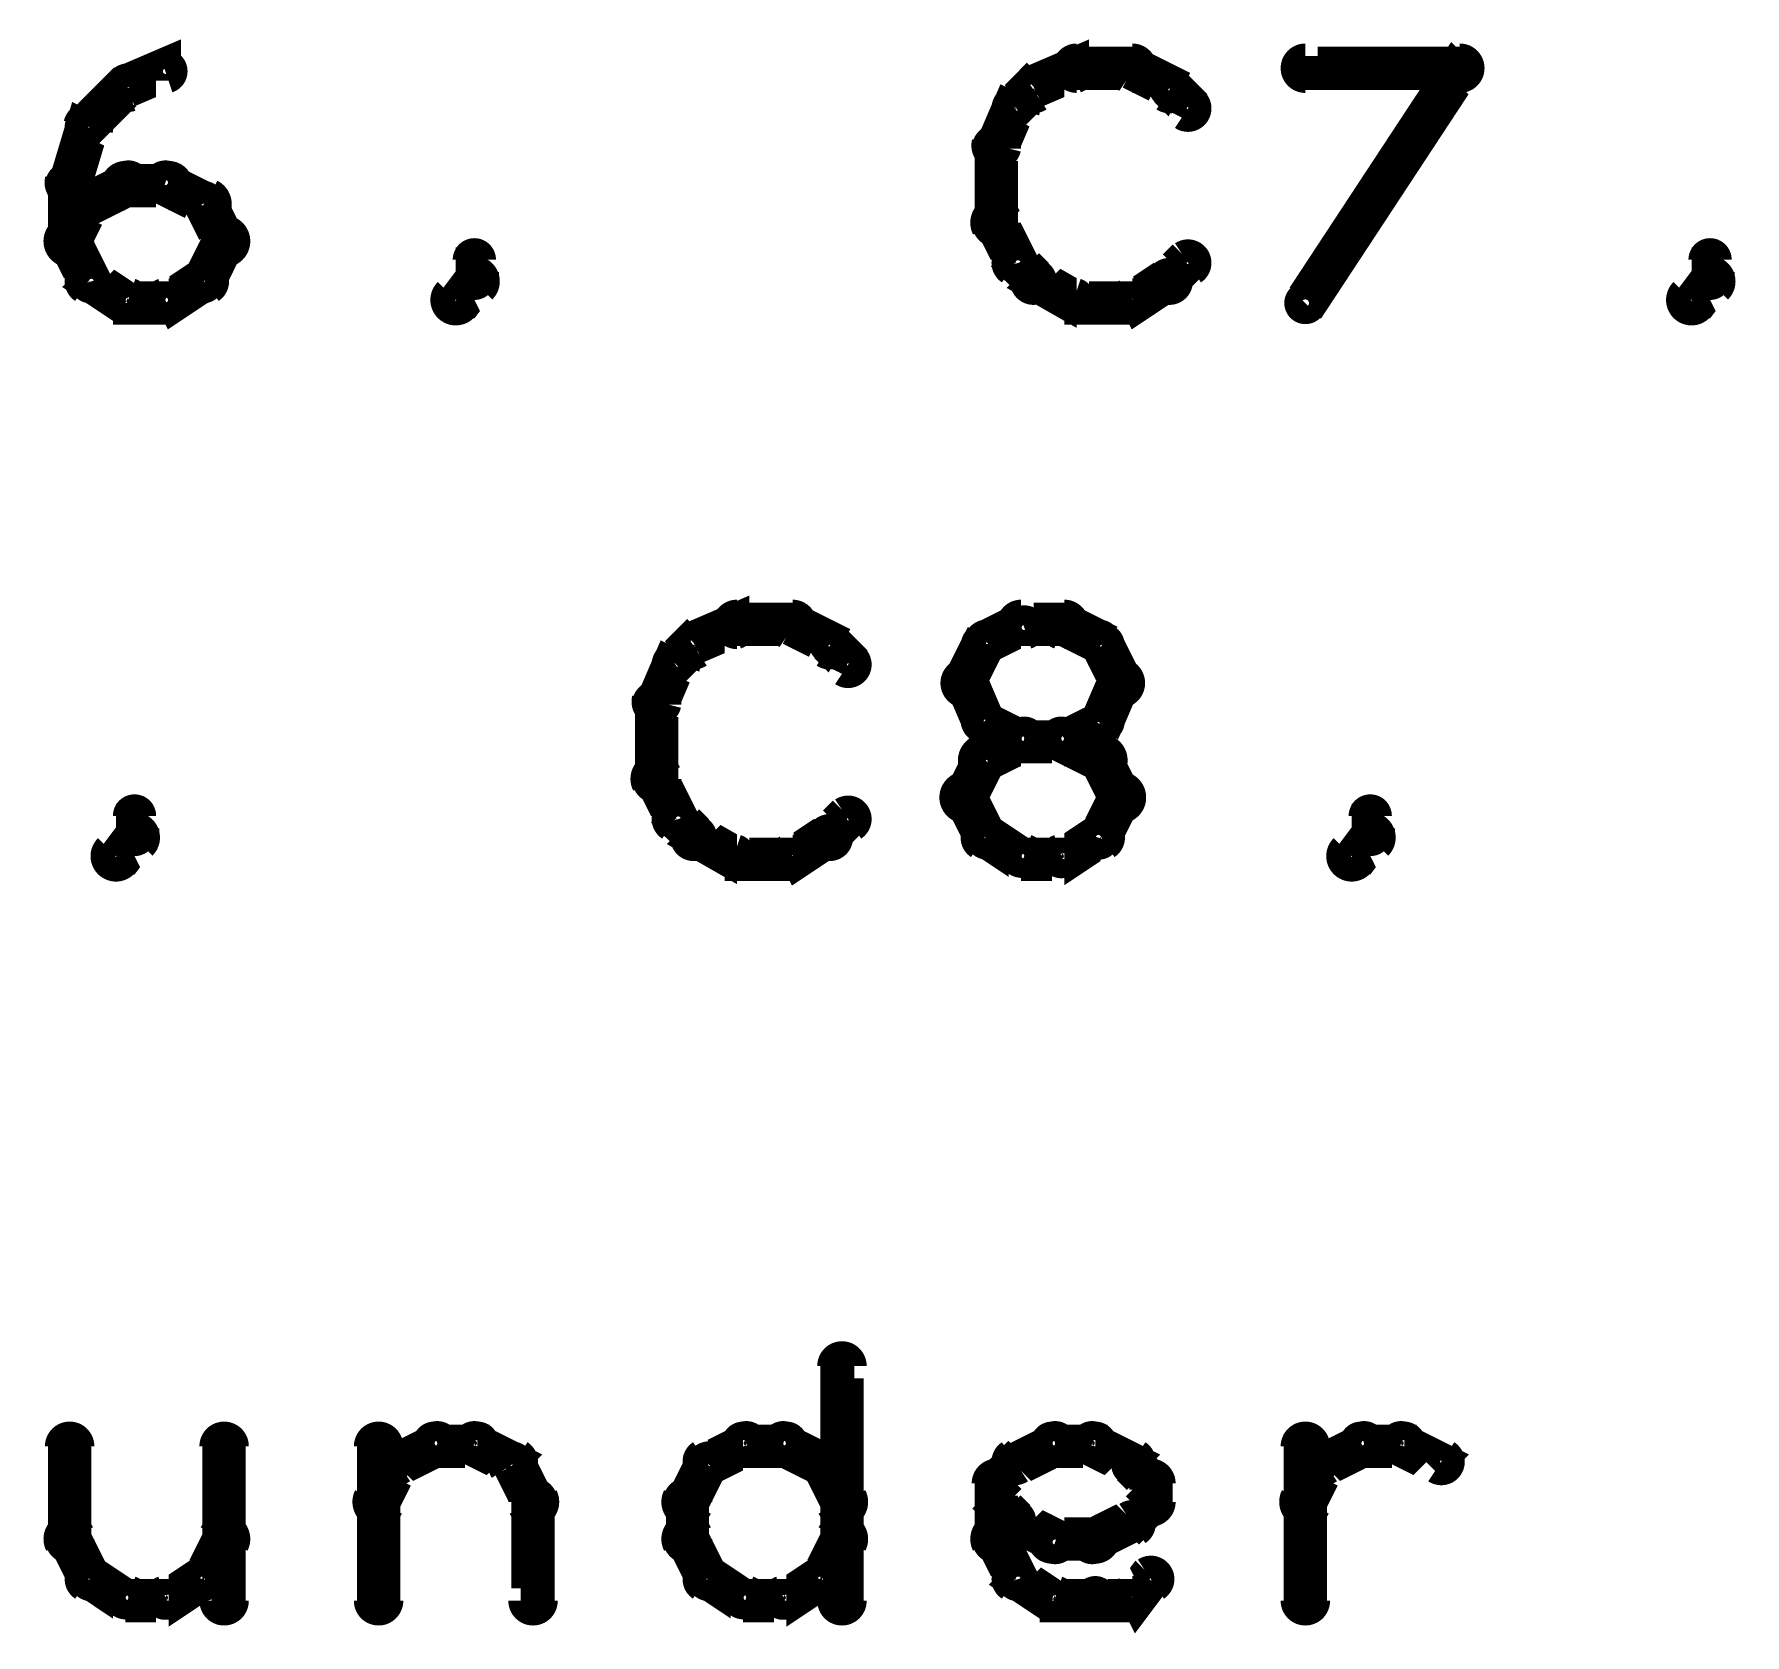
# Model space of a CAD drawing. Extents: x 7835 to 14160, y 8914 to 11568.
# Drawn here: x 12324.3 to 12601.1, y 8923.5 to 9182.5 of the extents above; entities that cross this region are included whole.
import ezdxf

# ---------------------------------------------------------------- set-up
doc = ezdxf.new("R2010")
doc.units = 0
doc.layers.add('DOCUMENTATION1', color=3, linetype='CONTINUOUS')

msp = doc.modelspace()

# ---------------------------------------------------------------- linework, layer by layer
at = {"layer": 'DOCUMENTATION1', "color": 94}
for points in [[(12339, 9175, 4, 4, 1), (12340, 9172, 0, 0, 0), (12339, 9174, 0, 0, 0), (12339, 9174, 7, 7, 0), (12346, 9177, 7, 7, 0), (12346, 9177, 0, 0, 0), (12346, 9177, 4, 4, 0), (12346, 9175, 4, 4, 1), (12345, 9178, 0, 0, 0)], [(12485, 9175, 4, 4, 1), (12487, 9172, 0, 0, 0), (12486, 9174, 0, 0, 0), (12486, 9174, 7, 7, 0), (12493, 9177, 7, 7, 0), (12493, 9177, 0, 0, 0), (12493, 9177, 4, 4, 0), (12493, 9175, 4, 4, 1), (12492, 9178, 0, 0, 0)], [(12493, 9179, 4, 4, 1), (12493, 9175, 0, 0, 0), (12493, 9177, 0, 0, 0), (12493, 9177, 7, 7, 0), (12502, 9177, 7, 7, 0), (12502, 9177, 0, 0, 0), (12502, 9177, 4, 4, 0), (12502, 9175, 4, 4, 1), (12502, 9179, 0, 0, 0)], [(12503, 9178, 4, 4, 1), (12501, 9175, 0, 0, 0), (12502, 9177, 0, 0, 0), (12502, 9177, 7, 7, 0), (12508, 9174, 7, 7, 0), (12508, 9174, 0, 0, 0), (12508, 9174, 4, 4, 0), (12507, 9172, 4, 4, 1), (12509, 9175, 0, 0, 0)], [(12555, 9175, 4, 4, 1), (12555, 9179, 0, 0, 0), (12555, 9177, 0, 0, 0), (12555, 9177, 7, 7, 0), (12530, 9177, 7, 7, 0), (12530, 9177, 0, 0, 0), (12530, 9177, 4, 4, 0), (12530, 9179, 4, 4, 1), (12530, 9175, 0, 0, 0)], [(12529, 9140, 4, 4, 1), (12531, 9138, 0, 0, 0), (12530, 9139, 0, 0, 0), (12530, 9139, 7, 7, 0), (12555, 9177, 7, 7, 0), (12555, 9177, 0, 0, 0), (12555, 9177, 4, 4, 0), (12556, 9176, 4, 4, 1), (12554, 9178, 0, 0, 0)], [(12332, 9169, 4, 4, 1), (12334, 9166, 0, 0, 0), (12333, 9168, 0, 0, 0), (12333, 9168, 7, 7, 0), (12339, 9174, 7, 7, 0), (12339, 9174, 0, 0, 0), (12339, 9174, 4, 4, 0), (12341, 9173, 4, 4, 1), (12338, 9175, 0, 0, 0)], [(12482, 9172, 4, 4, 1), (12484, 9169, 0, 0, 0), (12483, 9171, 0, 0, 0), (12483, 9171, 7, 7, 0), (12486, 9174, 7, 7, 0), (12486, 9174, 0, 0, 0), (12486, 9174, 4, 4, 0), (12487, 9173, 4, 4, 1), (12485, 9175, 0, 0, 0)], [(12509, 9175, 4, 4, 1), (12507, 9173, 0, 0, 0), (12508, 9174, 0, 0, 0), (12508, 9174, 7, 7, 0), (12511, 9171, 7, 7, 0), (12511, 9171, 0, 0, 0), (12511, 9171, 4, 4, 0), (12510, 9169, 4, 4, 1), (12512, 9172, 0, 0, 0)], [(12478, 9165, 4, 4, 1), (12482, 9164, 0, 0, 0), (12480, 9164, 0, 0, 0), (12480, 9164, 7, 7, 0), (12483, 9171, 7, 7, 0), (12483, 9171, 0, 0, 0), (12483, 9171, 4, 4, 0), (12485, 9170, 4, 4, 1), (12482, 9171, 0, 0, 0)], [(12328, 9159, 4, 4, 1), (12332, 9158, 0, 0, 0), (12330, 9158, 0, 0, 0), (12330, 9158, 7, 7, 0), (12333, 9168, 7, 7, 0), (12333, 9168, 0, 0, 0), (12333, 9168, 4, 4, 0), (12335, 9167, 4, 4, 1), (12331, 9168, 0, 0, 0)], [(12478, 9152, 4, 4, 1), (12482, 9152, 0, 0, 0), (12480, 9152, 0, 0, 0), (12480, 9152, 7, 7, 0), (12480, 9164, 7, 7, 0), (12480, 9164, 0, 0, 0), (12480, 9164, 4, 4, 0), (12482, 9164, 4, 4, 1), (12478, 9164, 0, 0, 0)], [(12328, 9149, 4, 4, 1), (12332, 9149, 0, 0, 0), (12330, 9149, 0, 0, 0), (12330, 9149, 7, 7, 0), (12330, 9158, 7, 7, 0), (12330, 9158, 0, 0, 0), (12330, 9158, 4, 4, 0), (12332, 9158, 4, 4, 1), (12328, 9158, 0, 0, 0)], [(12332, 9157, 4, 4, 1), (12334, 9153, 0, 0, 0), (12333, 9155, 0, 0, 0), (12333, 9155, 7, 7, 0), (12339, 9158, 7, 7, 0), (12339, 9158, 0, 0, 0), (12339, 9158, 4, 4, 0), (12340, 9157, 4, 4, 1), (12339, 9160, 0, 0, 0)], [(12339, 9160, 4, 4, 1), (12339, 9156, 0, 0, 0), (12339, 9158, 0, 0, 0), (12339, 9158, 7, 7, 0), (12346, 9158, 7, 7, 0), (12346, 9158, 0, 0, 0), (12346, 9158, 4, 4, 0), (12346, 9156, 4, 4, 1), (12346, 9160, 0, 0, 0)], [(12346, 9160, 4, 4, 1), (12345, 9157, 0, 0, 0), (12346, 9158, 0, 0, 0), (12346, 9158, 7, 7, 0), (12352, 9155, 7, 7, 0), (12352, 9155, 0, 0, 0), (12352, 9155, 4, 4, 0), (12351, 9153, 4, 4, 1), (12353, 9157, 0, 0, 0)], [(12328, 9150, 4, 4, 1), (12332, 9148, 0, 0, 0), (12330, 9149, 0, 0, 0), (12330, 9149, 7, 7, 0), (12333, 9155, 7, 7, 0), (12333, 9155, 0, 0, 0), (12333, 9155, 4, 4, 0), (12335, 9154, 4, 4, 1), (12332, 9156, 0, 0, 0)], [(12353, 9156, 4, 4, 1), (12350, 9154, 0, 0, 0), (12352, 9155, 0, 0, 0), (12352, 9155, 7, 7, 0), (12355, 9149, 7, 7, 0), (12355, 9149, 0, 0, 0), (12355, 9149, 4, 4, 0), (12353, 9148, 4, 4, 1), (12357, 9150, 0, 0, 0)], [(12482, 9145, 4, 4, 1), (12485, 9146, 0, 0, 0), (12483, 9146, 0, 0, 0), (12483, 9146, 7, 7, 0), (12480, 9152, 7, 7, 0), (12480, 9152, 0, 0, 0), (12480, 9152, 4, 4, 0), (12482, 9153, 4, 4, 1), (12478, 9151, 0, 0, 0)], [(12332, 9142, 4, 4, 1), (12335, 9143, 0, 0, 0), (12333, 9143, 0, 0, 0), (12333, 9143, 7, 7, 0), (12330, 9149, 7, 7, 0), (12330, 9149, 0, 0, 0), (12330, 9149, 4, 4, 0), (12332, 9150, 4, 4, 1), (12328, 9148, 0, 0, 0)], [(12357, 9148, 4, 4, 1), (12353, 9150, 0, 0, 0), (12355, 9149, 0, 0, 0), (12355, 9149, 7, 7, 0), (12352, 9143, 7, 7, 0), (12352, 9143, 0, 0, 0), (12352, 9143, 4, 4, 0), (12350, 9143, 4, 4, 1), (12353, 9142, 0, 0, 0)], [(12394, 9143, 4, 4, 1), (12397, 9143, 0, 0, 0), (12396, 9143, 0, 0, 0), (12396, 9143, 7, 7, 0), (12396, 9146, 7, 7, 0), (12396, 9146, 0, 0, 0), (12396, 9146, 4, 4, 0), (12397, 9146, 4, 4, 1), (12394, 9146, 0, 0, 0)], [(12485, 9141, 4, 4, 1), (12487, 9144, 0, 0, 0), (12486, 9143, 0, 0, 0), (12486, 9143, 7, 7, 0), (12483, 9146, 7, 7, 0), (12483, 9146, 0, 0, 0), (12483, 9146, 4, 4, 0), (12484, 9147, 4, 4, 1), (12482, 9144, 0, 0, 0)], [(12512, 9144, 4, 4, 1), (12510, 9147, 0, 0, 0), (12511, 9146, 0, 0, 0), (12511, 9146, 7, 7, 0), (12508, 9143, 7, 7, 0), (12508, 9143, 0, 0, 0), (12508, 9143, 4, 4, 0), (12507, 9144, 4, 4, 1), (12509, 9141, 0, 0, 0)], [(12594, 9143, 4, 4, 1), (12597, 9143, 0, 0, 0), (12596, 9143, 0, 0, 0), (12596, 9143, 7, 7, 0), (12596, 9146, 7, 7, 0), (12596, 9146, 0, 0, 0), (12596, 9146, 4, 4, 0), (12597, 9146, 4, 4, 1), (12594, 9146, 0, 0, 0)], [(12339, 9138, 4, 4, 1), (12340, 9141, 0, 0, 0), (12339, 9139, 0, 0, 0), (12339, 9139, 7, 7, 0), (12333, 9143, 7, 7, 0), (12333, 9143, 0, 0, 0), (12333, 9143, 4, 4, 0), (12334, 9144, 4, 4, 1), (12332, 9141, 0, 0, 0)], [(12353, 9141, 4, 4, 1), (12351, 9144, 0, 0, 0), (12352, 9143, 0, 0, 0), (12352, 9143, 7, 7, 0), (12346, 9139, 7, 7, 0), (12346, 9139, 0, 0, 0), (12346, 9139, 4, 4, 0), (12345, 9141, 4, 4, 1), (12346, 9138, 0, 0, 0)], [(12391, 9141, 4, 4, 1), (12394, 9138, 0, 0, 0), (12393, 9139, 0, 0, 0), (12393, 9139, 7, 7, 0), (12396, 9143, 7, 7, 0), (12396, 9143, 0, 0, 0), (12396, 9143, 4, 4, 0), (12397, 9141, 4, 4, 1), (12394, 9144, 0, 0, 0)], [(12492, 9138, 4, 4, 1), (12493, 9141, 0, 0, 0), (12493, 9139, 0, 0, 0), (12493, 9139, 7, 7, 0), (12486, 9143, 7, 7, 0), (12486, 9143, 0, 0, 0), (12486, 9143, 4, 4, 0), (12487, 9144, 4, 4, 1), (12485, 9141, 0, 0, 0)], [(12509, 9141, 4, 4, 1), (12507, 9144, 0, 0, 0), (12508, 9143, 0, 0, 0), (12508, 9143, 7, 7, 0), (12502, 9139, 7, 7, 0), (12502, 9139, 0, 0, 0), (12502, 9139, 4, 4, 0), (12501, 9141, 4, 4, 1), (12503, 9138, 0, 0, 0)], [(12591, 9141, 4, 4, 1), (12594, 9138, 0, 0, 0), (12593, 9139, 0, 0, 0), (12593, 9139, 7, 7, 0), (12596, 9143, 7, 7, 0), (12596, 9143, 0, 0, 0), (12596, 9143, 4, 4, 0), (12597, 9141, 4, 4, 1), (12594, 9144, 0, 0, 0)], [(12346, 9138, 4, 4, 1), (12346, 9141, 0, 0, 0), (12346, 9139, 0, 0, 0), (12346, 9139, 7, 7, 0), (12339, 9139, 7, 7, 0), (12339, 9139, 0, 0, 0), (12339, 9139, 4, 4, 0), (12339, 9141, 4, 4, 1), (12339, 9138, 0, 0, 0)], [(12502, 9138, 4, 4, 1), (12502, 9141, 0, 0, 0), (12502, 9139, 0, 0, 0), (12502, 9139, 7, 7, 0), (12493, 9139, 7, 7, 0), (12493, 9139, 0, 0, 0), (12493, 9139, 4, 4, 0), (12493, 9141, 4, 4, 1), (12493, 9138, 0, 0, 0)], [(12438, 9089, 4, 4, 1), (12438, 9085, 0, 0, 0), (12438, 9087, 0, 0, 0), (12438, 9087, 7, 7, 0), (12447, 9087, 7, 7, 0), (12447, 9087, 0, 0, 0), (12447, 9087, 4, 4, 0), (12447, 9085, 4, 4, 1), (12447, 9089, 0, 0, 0)], [(12491, 9085, 4, 4, 1), (12491, 9089, 0, 0, 0), (12491, 9087, 0, 0, 0), (12491, 9087, 7, 7, 0), (12484, 9087, 7, 7, 0), (12484, 9087, 0, 0, 0), (12484, 9087, 4, 4, 0), (12484, 9089, 4, 4, 1), (12484, 9085, 0, 0, 0)], [(12430, 9085, 4, 4, 1), (12432, 9082, 0, 0, 0), (12431, 9084, 0, 0, 0), (12431, 9084, 7, 7, 0), (12438, 9087, 7, 7, 0), (12438, 9087, 0, 0, 0), (12438, 9087, 4, 4, 0), (12438, 9085, 4, 4, 1), (12437, 9088, 0, 0, 0)], [(12448, 9088, 4, 4, 1), (12446, 9085, 0, 0, 0), (12447, 9087, 0, 0, 0), (12447, 9087, 7, 7, 0), (12453, 9084, 7, 7, 0), (12453, 9084, 0, 0, 0), (12453, 9084, 4, 4, 0), (12452, 9082, 4, 4, 1), (12454, 9085, 0, 0, 0)], [(12480, 9083, 4, 4, 1), (12477, 9085, 0, 0, 0), (12478, 9084, 0, 0, 0), (12478, 9084, 7, 7, 0), (12475, 9078, 7, 7, 0), (12475, 9078, 0, 0, 0), (12475, 9078, 4, 4, 0), (12473, 9078, 4, 4, 1), (12477, 9077, 0, 0, 0)], [(12485, 9085, 4, 4, 1), (12484, 9088, 0, 0, 0), (12484, 9087, 0, 0, 0), (12484, 9087, 7, 7, 0), (12478, 9084, 7, 7, 0), (12478, 9084, 0, 0, 0), (12478, 9084, 4, 4, 0), (12477, 9085, 4, 4, 1), (12479, 9082, 0, 0, 0)], [(12496, 9082, 4, 4, 1), (12498, 9085, 0, 0, 0), (12497, 9084, 0, 0, 0), (12497, 9084, 7, 7, 0), (12491, 9087, 7, 7, 0), (12491, 9087, 0, 0, 0), (12491, 9087, 4, 4, 0), (12491, 9088, 4, 4, 1), (12490, 9085, 0, 0, 0)], [(12498, 9077, 4, 4, 1), (12502, 9078, 0, 0, 0), (12500, 9078, 0, 0, 0), (12500, 9078, 7, 7, 0), (12497, 9084, 7, 7, 0), (12497, 9084, 0, 0, 0), (12497, 9084, 4, 4, 0), (12498, 9085, 4, 4, 1), (12495, 9083, 0, 0, 0)], [(12427, 9082, 4, 4, 1), (12429, 9079, 0, 0, 0), (12428, 9081, 0, 0, 0), (12428, 9081, 7, 7, 0), (12431, 9084, 7, 7, 0), (12431, 9084, 0, 0, 0), (12431, 9084, 4, 4, 0), (12432, 9083, 4, 4, 1), (12430, 9085, 0, 0, 0)], [(12454, 9085, 4, 4, 1), (12452, 9083, 0, 0, 0), (12453, 9084, 0, 0, 0), (12453, 9084, 7, 7, 0), (12456, 9081, 7, 7, 0), (12456, 9081, 0, 0, 0), (12456, 9081, 4, 4, 0), (12455, 9079, 4, 4, 1), (12457, 9082, 0, 0, 0)], [(12423, 9075, 4, 4, 1), (12427, 9074, 0, 0, 0), (12425, 9074, 0, 0, 0), (12425, 9074, 7, 7, 0), (12428, 9081, 7, 7, 0), (12428, 9081, 0, 0, 0), (12428, 9081, 4, 4, 0), (12430, 9080, 4, 4, 1), (12427, 9081, 0, 0, 0)], [(12477, 9078, 4, 4, 1), (12473, 9077, 0, 0, 0), (12475, 9078, 0, 0, 0), (12475, 9078, 7, 7, 0), (12478, 9071, 7, 7, 0), (12478, 9071, 0, 0, 0), (12478, 9071, 4, 4, 0), (12477, 9070, 4, 4, 1), (12480, 9072, 0, 0, 0)], [(12495, 9072, 4, 4, 1), (12498, 9070, 0, 0, 0), (12497, 9071, 0, 0, 0), (12497, 9071, 7, 7, 0), (12500, 9078, 7, 7, 0), (12500, 9078, 0, 0, 0), (12500, 9078, 4, 4, 0), (12502, 9077, 4, 4, 1), (12498, 9078, 0, 0, 0)], [(12423, 9062, 4, 4, 1), (12427, 9062, 0, 0, 0), (12425, 9062, 0, 0, 0), (12425, 9062, 7, 7, 0), (12425, 9074, 7, 7, 0), (12425, 9074, 0, 0, 0), (12425, 9074, 4, 4, 0), (12427, 9074, 4, 4, 1), (12423, 9074, 0, 0, 0)], [(12479, 9073, 4, 4, 1), (12477, 9070, 0, 0, 0), (12478, 9071, 0, 0, 0), (12478, 9071, 7, 7, 0), (12484, 9068, 7, 7, 0), (12484, 9068, 0, 0, 0), (12484, 9068, 4, 4, 0), (12484, 9067, 4, 4, 1), (12485, 9070, 0, 0, 0)], [(12490, 9070, 4, 4, 1), (12491, 9067, 0, 0, 0), (12491, 9068, 0, 0, 0), (12491, 9068, 7, 7, 0), (12497, 9071, 7, 7, 0), (12497, 9071, 0, 0, 0), (12497, 9071, 4, 4, 0), (12498, 9070, 4, 4, 1), (12496, 9073, 0, 0, 0)], [(12485, 9067, 4, 4, 1), (12484, 9070, 0, 0, 0), (12484, 9068, 0, 0, 0), (12484, 9068, 7, 7, 0), (12478, 9065, 7, 7, 0), (12478, 9065, 0, 0, 0), (12478, 9065, 4, 4, 0), (12477, 9067, 4, 4, 1), (12479, 9063, 0, 0, 0)], [(12484, 9070, 4, 4, 1), (12484, 9066, 0, 0, 0), (12484, 9068, 0, 0, 0), (12484, 9068, 7, 7, 0), (12491, 9068, 7, 7, 0), (12491, 9068, 0, 0, 0), (12491, 9068, 4, 4, 0), (12491, 9066, 4, 4, 1), (12491, 9070, 0, 0, 0)], [(12496, 9063, 4, 4, 1), (12498, 9067, 0, 0, 0), (12497, 9065, 0, 0, 0), (12497, 9065, 7, 7, 0), (12491, 9068, 7, 7, 0), (12491, 9068, 0, 0, 0), (12491, 9068, 4, 4, 0), (12491, 9070, 4, 4, 1), (12490, 9067, 0, 0, 0)], [(12480, 9064, 4, 4, 1), (12477, 9066, 0, 0, 0), (12478, 9065, 0, 0, 0), (12478, 9065, 7, 7, 0), (12475, 9059, 7, 7, 0), (12475, 9059, 0, 0, 0), (12475, 9059, 4, 4, 0), (12473, 9060, 4, 4, 1), (12477, 9058, 0, 0, 0)], [(12498, 9058, 4, 4, 1), (12502, 9060, 0, 0, 0), (12500, 9059, 0, 0, 0), (12500, 9059, 7, 7, 0), (12497, 9065, 7, 7, 0), (12497, 9065, 0, 0, 0), (12497, 9065, 4, 4, 0), (12498, 9066, 4, 4, 1), (12495, 9064, 0, 0, 0)], [(12427, 9055, 4, 4, 1), (12430, 9056, 0, 0, 0), (12428, 9056, 0, 0, 0), (12428, 9056, 7, 7, 0), (12425, 9062, 7, 7, 0), (12425, 9062, 0, 0, 0), (12425, 9062, 4, 4, 0), (12427, 9063, 4, 4, 1), (12423, 9061, 0, 0, 0)], [(12477, 9060, 4, 4, 1), (12473, 9058, 0, 0, 0), (12475, 9059, 0, 0, 0), (12475, 9059, 7, 7, 0), (12478, 9053, 7, 7, 0), (12478, 9053, 0, 0, 0), (12478, 9053, 4, 4, 0), (12477, 9052, 4, 4, 1), (12480, 9053, 0, 0, 0)], [(12495, 9053, 4, 4, 1), (12498, 9052, 0, 0, 0), (12497, 9053, 0, 0, 0), (12497, 9053, 7, 7, 0), (12500, 9059, 7, 7, 0), (12500, 9059, 0, 0, 0), (12500, 9059, 4, 4, 0), (12502, 9058, 4, 4, 1), (12498, 9060, 0, 0, 0)], [(12339, 9053, 4, 4, 1), (12342, 9053, 0, 0, 0), (12341, 9053, 0, 0, 0), (12341, 9053, 7, 7, 0), (12341, 9056, 7, 7, 0), (12341, 9056, 0, 0, 0), (12341, 9056, 4, 4, 0), (12342, 9056, 4, 4, 1), (12339, 9056, 0, 0, 0)], [(12430, 9051, 4, 4, 1), (12432, 9054, 0, 0, 0), (12431, 9053, 0, 0, 0), (12431, 9053, 7, 7, 0), (12428, 9056, 7, 7, 0), (12428, 9056, 0, 0, 0), (12428, 9056, 4, 4, 0), (12429, 9057, 4, 4, 1), (12427, 9054, 0, 0, 0)], [(12457, 9054, 4, 4, 1), (12455, 9057, 0, 0, 0), (12456, 9056, 0, 0, 0), (12456, 9056, 7, 7, 0), (12453, 9053, 7, 7, 0), (12453, 9053, 0, 0, 0), (12453, 9053, 4, 4, 0), (12452, 9054, 4, 4, 1), (12454, 9051, 0, 0, 0)], [(12539, 9053, 4, 4, 1), (12542, 9053, 0, 0, 0), (12541, 9053, 0, 0, 0), (12541, 9053, 7, 7, 0), (12541, 9056, 7, 7, 0), (12541, 9056, 0, 0, 0), (12541, 9056, 4, 4, 0), (12542, 9056, 4, 4, 1), (12539, 9056, 0, 0, 0)], [(12336, 9051, 4, 4, 1), (12339, 9048, 0, 0, 0), (12338, 9049, 0, 0, 0), (12338, 9049, 7, 7, 0), (12341, 9053, 7, 7, 0), (12341, 9053, 0, 0, 0), (12341, 9053, 4, 4, 0), (12342, 9051, 4, 4, 1), (12339, 9054, 0, 0, 0)], [(12437, 9048, 4, 4, 1), (12438, 9051, 0, 0, 0), (12438, 9049, 0, 0, 0), (12438, 9049, 7, 7, 0), (12431, 9053, 7, 7, 0), (12431, 9053, 0, 0, 0), (12431, 9053, 4, 4, 0), (12432, 9054, 4, 4, 1), (12430, 9051, 0, 0, 0)], [(12454, 9051, 4, 4, 1), (12452, 9054, 0, 0, 0), (12453, 9053, 0, 0, 0), (12453, 9053, 7, 7, 0), (12447, 9049, 7, 7, 0), (12447, 9049, 0, 0, 0), (12447, 9049, 4, 4, 0), (12446, 9051, 4, 4, 1), (12448, 9048, 0, 0, 0)], [(12479, 9054, 4, 4, 1), (12477, 9051, 0, 0, 0), (12478, 9053, 0, 0, 0), (12478, 9053, 7, 7, 0), (12484, 9049, 7, 7, 0), (12484, 9049, 0, 0, 0), (12484, 9049, 4, 4, 0), (12484, 9048, 4, 4, 1), (12485, 9051, 0, 0, 0)], [(12490, 9051, 4, 4, 1), (12491, 9048, 0, 0, 0), (12491, 9049, 0, 0, 0), (12491, 9049, 7, 7, 0), (12497, 9053, 7, 7, 0), (12497, 9053, 0, 0, 0), (12497, 9053, 4, 4, 0), (12498, 9051, 4, 4, 1), (12496, 9054, 0, 0, 0)], [(12536, 9051, 4, 4, 1), (12539, 9048, 0, 0, 0), (12538, 9049, 0, 0, 0), (12538, 9049, 7, 7, 0), (12541, 9053, 7, 7, 0), (12541, 9053, 0, 0, 0), (12541, 9053, 4, 4, 0), (12542, 9051, 4, 4, 1), (12539, 9054, 0, 0, 0)], [(12447, 9048, 4, 4, 1), (12447, 9051, 0, 0, 0), (12447, 9049, 0, 0, 0), (12447, 9049, 7, 7, 0), (12438, 9049, 7, 7, 0), (12438, 9049, 0, 0, 0), (12438, 9049, 4, 4, 0), (12438, 9051, 4, 4, 1), (12438, 9048, 0, 0, 0)], [(12484, 9051, 4, 4, 1), (12484, 9048, 0, 0, 0), (12484, 9049, 0, 0, 0), (12484, 9049, 7, 7, 0), (12491, 9049, 7, 7, 0), (12491, 9049, 0, 0, 0), (12491, 9049, 4, 4, 0), (12491, 9048, 4, 4, 1), (12491, 9051, 0, 0, 0)], [(12453, 8929, 4, 4, 1), (12457, 8929, 0, 0, 0), (12455, 8929, 0, 0, 0), (12455, 8929, 7, 7, 0), (12455, 8967, 7, 7, 0), (12455, 8967, 0, 0, 0), (12455, 8967, 4, 4, 0), (12457, 8967, 4, 4, 1), (12453, 8967, 0, 0, 0)], [(12332, 8954, 4, 4, 1), (12328, 8954, 0, 0, 0), (12330, 8954, 0, 0, 0), (12330, 8954, 7, 7, 0), (12330, 8939, 7, 7, 0), (12330, 8939, 0, 0, 0), (12330, 8939, 4, 4, 0), (12328, 8939, 4, 4, 1), (12332, 8939, 0, 0, 0)], [(12357, 8954, 4, 4, 1), (12353, 8954, 0, 0, 0), (12355, 8954, 0, 0, 0), (12355, 8954, 7, 7, 0), (12355, 8929, 7, 7, 0), (12355, 8929, 0, 0, 0), (12355, 8929, 4, 4, 0), (12353, 8929, 4, 4, 1), (12357, 8929, 0, 0, 0)], [(12378, 8929, 4, 4, 1), (12382, 8929, 0, 0, 0), (12380, 8929, 0, 0, 0), (12380, 8929, 7, 7, 0), (12380, 8954, 7, 7, 0), (12380, 8954, 0, 0, 0), (12380, 8954, 4, 4, 0), (12382, 8954, 4, 4, 1), (12378, 8954, 0, 0, 0)], [(12382, 8953, 4, 4, 1), (12384, 8950, 0, 0, 0), (12383, 8951, 0, 0, 0), (12383, 8951, 7, 7, 0), (12389, 8954, 7, 7, 0), (12389, 8954, 0, 0, 0), (12389, 8954, 4, 4, 0), (12390, 8953, 4, 4, 1), (12389, 8956, 0, 0, 0)], [(12389, 8956, 4, 4, 1), (12389, 8953, 0, 0, 0), (12389, 8954, 0, 0, 0), (12389, 8954, 7, 7, 0), (12396, 8954, 7, 7, 0), (12396, 8954, 0, 0, 0), (12396, 8954, 4, 4, 0), (12396, 8953, 4, 4, 1), (12396, 8956, 0, 0, 0)], [(12396, 8956, 4, 4, 1), (12395, 8953, 0, 0, 0), (12396, 8954, 0, 0, 0), (12396, 8954, 7, 7, 0), (12402, 8951, 7, 7, 0), (12402, 8951, 0, 0, 0), (12402, 8951, 4, 4, 0), (12401, 8950, 4, 4, 1), (12403, 8953, 0, 0, 0)], [(12440, 8953, 4, 4, 1), (12439, 8956, 0, 0, 0), (12439, 8954, 0, 0, 0), (12439, 8954, 7, 7, 0), (12433, 8951, 7, 7, 0), (12433, 8951, 0, 0, 0), (12433, 8951, 4, 4, 0), (12432, 8953, 4, 4, 1), (12434, 8950, 0, 0, 0)], [(12446, 8953, 4, 4, 1), (12446, 8956, 0, 0, 0), (12446, 8954, 0, 0, 0), (12446, 8954, 7, 7, 0), (12439, 8954, 7, 7, 0), (12439, 8954, 0, 0, 0), (12439, 8954, 4, 4, 0), (12439, 8956, 4, 4, 1), (12439, 8953, 0, 0, 0)], [(12451, 8950, 4, 4, 1), (12453, 8953, 0, 0, 0), (12452, 8951, 0, 0, 0), (12452, 8951, 7, 7, 0), (12446, 8954, 7, 7, 0), (12446, 8954, 0, 0, 0), (12446, 8954, 4, 4, 0), (12446, 8956, 4, 4, 1), (12445, 8953, 0, 0, 0)], [(12482, 8953, 4, 4, 1), (12484, 8950, 0, 0, 0), (12483, 8951, 0, 0, 0), (12483, 8951, 7, 7, 0), (12489, 8954, 7, 7, 0), (12489, 8954, 0, 0, 0), (12489, 8954, 4, 4, 0), (12490, 8953, 4, 4, 1), (12489, 8956, 0, 0, 0)], [(12489, 8956, 4, 4, 1), (12489, 8953, 0, 0, 0), (12489, 8954, 0, 0, 0), (12489, 8954, 7, 7, 0), (12496, 8954, 7, 7, 0), (12496, 8954, 0, 0, 0), (12496, 8954, 4, 4, 0), (12496, 8953, 4, 4, 1), (12496, 8956, 0, 0, 0)], [(12496, 8956, 4, 4, 1), (12495, 8953, 0, 0, 0), (12496, 8954, 0, 0, 0), (12496, 8954, 7, 7, 0), (12502, 8951, 7, 7, 0), (12502, 8951, 0, 0, 0), (12502, 8951, 4, 4, 0), (12501, 8950, 4, 4, 1), (12503, 8953, 0, 0, 0)], [(12528, 8929, 4, 4, 1), (12532, 8929, 0, 0, 0), (12530, 8929, 0, 0, 0), (12530, 8929, 7, 7, 0), (12530, 8954, 7, 7, 0), (12530, 8954, 0, 0, 0), (12530, 8954, 4, 4, 0), (12532, 8954, 4, 4, 1), (12528, 8954, 0, 0, 0)], [(12532, 8953, 4, 4, 1), (12534, 8950, 0, 0, 0), (12533, 8951, 0, 0, 0), (12533, 8951, 7, 7, 0), (12539, 8954, 7, 7, 0), (12539, 8954, 0, 0, 0), (12539, 8954, 4, 4, 0), (12540, 8953, 4, 4, 1), (12539, 8956, 0, 0, 0)], [(12539, 8956, 4, 4, 1), (12539, 8953, 0, 0, 0), (12539, 8954, 0, 0, 0), (12539, 8954, 7, 7, 0), (12546, 8954, 7, 7, 0), (12546, 8954, 0, 0, 0), (12546, 8954, 4, 4, 0), (12546, 8953, 4, 4, 1), (12546, 8956, 0, 0, 0)], [(12546, 8956, 4, 4, 1), (12545, 8953, 0, 0, 0), (12546, 8954, 0, 0, 0), (12546, 8954, 7, 7, 0), (12552, 8951, 7, 7, 0), (12552, 8951, 0, 0, 0), (12552, 8951, 4, 4, 0), (12551, 8950, 4, 4, 1), (12553, 8953, 0, 0, 0)], [(12378, 8946, 4, 4, 1), (12382, 8944, 0, 0, 0), (12380, 8945, 0, 0, 0), (12380, 8945, 7, 7, 0), (12383, 8951, 7, 7, 0), (12383, 8951, 0, 0, 0), (12383, 8951, 4, 4, 0), (12385, 8950, 4, 4, 1), (12382, 8952, 0, 0, 0)], [(12403, 8952, 4, 4, 1), (12400, 8950, 0, 0, 0), (12402, 8951, 0, 0, 0), (12402, 8951, 7, 7, 0), (12405, 8945, 7, 7, 0), (12405, 8945, 0, 0, 0), (12405, 8945, 4, 4, 0), (12403, 8944, 4, 4, 1), (12407, 8946, 0, 0, 0)], [(12435, 8950, 4, 4, 1), (12432, 8952, 0, 0, 0), (12433, 8951, 0, 0, 0), (12433, 8951, 7, 7, 0), (12430, 8945, 7, 7, 0), (12430, 8945, 0, 0, 0), (12430, 8945, 4, 4, 0), (12428, 8946, 4, 4, 1), (12432, 8944, 0, 0, 0)], [(12453, 8944, 4, 4, 1), (12457, 8946, 0, 0, 0), (12455, 8945, 0, 0, 0), (12455, 8945, 7, 7, 0), (12452, 8951, 7, 7, 0), (12452, 8951, 0, 0, 0), (12452, 8951, 4, 4, 0), (12453, 8952, 4, 4, 1), (12450, 8950, 0, 0, 0)], [(12479, 8949, 4, 4, 1), (12481, 8947, 0, 0, 0), (12480, 8948, 0, 0, 0), (12480, 8948, 7, 7, 0), (12483, 8951, 7, 7, 0), (12483, 8951, 0, 0, 0), (12483, 8951, 4, 4, 0), (12484, 8950, 4, 4, 1), (12482, 8952, 0, 0, 0)], [(12503, 8952, 4, 4, 1), (12501, 8950, 0, 0, 0), (12502, 8951, 0, 0, 0), (12502, 8951, 7, 7, 0), (12505, 8948, 7, 7, 0), (12505, 8948, 0, 0, 0), (12505, 8948, 4, 4, 0), (12504, 8947, 4, 4, 1), (12506, 8949, 0, 0, 0)], [(12528, 8946, 4, 4, 1), (12532, 8944, 0, 0, 0), (12530, 8945, 0, 0, 0), (12530, 8945, 7, 7, 0), (12533, 8951, 7, 7, 0), (12533, 8951, 0, 0, 0), (12533, 8951, 4, 4, 0), (12535, 8950, 4, 4, 1), (12532, 8952, 0, 0, 0)], [(12478, 8939, 4, 4, 1), (12482, 8939, 0, 0, 0), (12480, 8939, 0, 0, 0), (12480, 8939, 7, 7, 0), (12480, 8948, 7, 7, 0), (12480, 8948, 0, 0, 0), (12480, 8948, 4, 4, 0), (12482, 8948, 4, 4, 1), (12478, 8948, 0, 0, 0)], [(12507, 8948, 4, 4, 1), (12503, 8948, 0, 0, 0), (12505, 8948, 0, 0, 0), (12505, 8948, 7, 7, 0), (12505, 8945, 7, 7, 0), (12505, 8945, 0, 0, 0), (12505, 8945, 4, 4, 0), (12503, 8945, 4, 4, 1), (12507, 8945, 0, 0, 0)], [(12407, 8945, 4, 4, 1), (12403, 8945, 0, 0, 0), (12405, 8945, 0, 0, 0), (12405, 8945, 7, 7, 0), (12405, 8929, 7, 7, 0), (12405, 8929, 0, 0, 0), (12405, 8929, 4, 4, 0), (12403, 8929, 4, 4, 1), (12407, 8929, 0, 0, 0)], [(12432, 8945, 4, 4, 1), (12428, 8945, 0, 0, 0), (12430, 8945, 0, 0, 0), (12430, 8945, 7, 7, 0), (12430, 8939, 7, 7, 0), (12430, 8939, 0, 0, 0), (12430, 8939, 4, 4, 0), (12428, 8939, 4, 4, 1), (12432, 8939, 0, 0, 0)], [(12482, 8941, 4, 4, 1), (12484, 8943, 0, 0, 0), (12483, 8942, 0, 0, 0), (12483, 8942, 7, 7, 0), (12480, 8945, 7, 7, 0), (12480, 8945, 0, 0, 0), (12480, 8945, 4, 4, 0), (12481, 8946, 4, 4, 1), (12479, 8944, 0, 0, 0)], [(12506, 8944, 4, 4, 1), (12504, 8946, 0, 0, 0), (12505, 8945, 0, 0, 0), (12505, 8945, 7, 7, 0), (12502, 8942, 7, 7, 0), (12502, 8942, 0, 0, 0), (12502, 8942, 4, 4, 0), (12501, 8943, 4, 4, 1), (12503, 8941, 0, 0, 0)], [(12489, 8937, 4, 4, 1), (12490, 8940, 0, 0, 0), (12489, 8939, 0, 0, 0), (12489, 8939, 7, 7, 0), (12483, 8942, 7, 7, 0), (12483, 8942, 0, 0, 0), (12483, 8942, 4, 4, 0), (12484, 8943, 4, 4, 1), (12482, 8940, 0, 0, 0)], [(12503, 8940, 4, 4, 1), (12501, 8943, 0, 0, 0), (12502, 8942, 0, 0, 0), (12502, 8942, 7, 7, 0), (12496, 8939, 7, 7, 0), (12496, 8939, 0, 0, 0), (12496, 8939, 4, 4, 0), (12495, 8940, 4, 4, 1), (12496, 8937, 0, 0, 0)], [(12332, 8940, 4, 4, 1), (12328, 8938, 0, 0, 0), (12330, 8939, 0, 0, 0), (12330, 8939, 7, 7, 0), (12333, 8933, 7, 7, 0), (12333, 8933, 0, 0, 0), (12333, 8933, 4, 4, 0), (12332, 8932, 4, 4, 1), (12335, 8933, 0, 0, 0)], [(12350, 8933, 4, 4, 1), (12353, 8932, 0, 0, 0), (12352, 8933, 0, 0, 0), (12352, 8933, 7, 7, 0), (12355, 8939, 7, 7, 0), (12355, 8939, 0, 0, 0), (12355, 8939, 4, 4, 0), (12357, 8938, 4, 4, 1), (12353, 8940, 0, 0, 0)], [(12432, 8940, 4, 4, 1), (12428, 8938, 0, 0, 0), (12430, 8939, 0, 0, 0), (12430, 8939, 7, 7, 0), (12433, 8933, 7, 7, 0), (12433, 8933, 0, 0, 0), (12433, 8933, 4, 4, 0), (12432, 8932, 4, 4, 1), (12435, 8933, 0, 0, 0)], [(12450, 8933, 4, 4, 1), (12453, 8932, 0, 0, 0), (12452, 8933, 0, 0, 0), (12452, 8933, 7, 7, 0), (12455, 8939, 7, 7, 0), (12455, 8939, 0, 0, 0), (12455, 8939, 4, 4, 0), (12457, 8938, 4, 4, 1), (12453, 8940, 0, 0, 0)], [(12482, 8932, 4, 4, 1), (12485, 8933, 0, 0, 0), (12483, 8933, 0, 0, 0), (12483, 8933, 7, 7, 0), (12480, 8939, 7, 7, 0), (12480, 8939, 0, 0, 0), (12480, 8939, 4, 4, 0), (12482, 8940, 4, 4, 1), (12478, 8938, 0, 0, 0)], [(12496, 8937, 4, 4, 1), (12496, 8941, 0, 0, 0), (12496, 8939, 0, 0, 0), (12496, 8939, 7, 7, 0), (12489, 8939, 7, 7, 0), (12489, 8939, 0, 0, 0), (12489, 8939, 4, 4, 0), (12489, 8941, 4, 4, 1), (12489, 8937, 0, 0, 0)], [(12334, 8934, 4, 4, 1), (12332, 8931, 0, 0, 0), (12333, 8933, 0, 0, 0), (12333, 8933, 7, 7, 0), (12339, 8929, 7, 7, 0), (12339, 8929, 0, 0, 0), (12339, 8929, 4, 4, 0), (12339, 8928, 4, 4, 1), (12340, 8931, 0, 0, 0)], [(12345, 8931, 4, 4, 1), (12346, 8928, 0, 0, 0), (12346, 8929, 0, 0, 0), (12346, 8929, 7, 7, 0), (12352, 8933, 7, 7, 0), (12352, 8933, 0, 0, 0), (12352, 8933, 4, 4, 0), (12353, 8931, 4, 4, 1), (12351, 8934, 0, 0, 0)], [(12434, 8934, 4, 4, 1), (12432, 8931, 0, 0, 0), (12433, 8933, 0, 0, 0), (12433, 8933, 7, 7, 0), (12439, 8929, 7, 7, 0), (12439, 8929, 0, 0, 0), (12439, 8929, 4, 4, 0), (12439, 8928, 4, 4, 1), (12440, 8931, 0, 0, 0)], [(12445, 8931, 4, 4, 1), (12446, 8928, 0, 0, 0), (12446, 8929, 0, 0, 0), (12446, 8929, 7, 7, 0), (12452, 8933, 7, 7, 0), (12452, 8933, 0, 0, 0), (12452, 8933, 4, 4, 0), (12453, 8931, 4, 4, 1), (12451, 8934, 0, 0, 0)], [(12489, 8928, 4, 4, 1), (12490, 8931, 0, 0, 0), (12489, 8929, 0, 0, 0), (12489, 8929, 7, 7, 0), (12483, 8933, 7, 7, 0), (12483, 8933, 0, 0, 0), (12483, 8933, 4, 4, 0), (12484, 8934, 4, 4, 1), (12482, 8931, 0, 0, 0)], [(12506, 8931, 4, 4, 1), (12504, 8934, 0, 0, 0), (12505, 8933, 0, 0, 0), (12505, 8933, 7, 7, 0), (12502, 8929, 7, 7, 0), (12502, 8929, 0, 0, 0), (12502, 8929, 4, 4, 0), (12501, 8931, 4, 4, 1), (12503, 8928, 0, 0, 0)], [(12339, 8931, 4, 4, 1), (12339, 8928, 0, 0, 0), (12339, 8929, 0, 0, 0), (12339, 8929, 7, 7, 0), (12346, 8929, 7, 7, 0), (12346, 8929, 0, 0, 0), (12346, 8929, 4, 4, 0), (12346, 8928, 4, 4, 1), (12346, 8931, 0, 0, 0)], [(12439, 8931, 4, 4, 1), (12439, 8928, 0, 0, 0), (12439, 8929, 0, 0, 0), (12439, 8929, 7, 7, 0), (12446, 8929, 7, 7, 0), (12446, 8929, 0, 0, 0), (12446, 8929, 4, 4, 0), (12446, 8928, 4, 4, 1), (12446, 8931, 0, 0, 0)], [(12496, 8928, 4, 4, 1), (12496, 8931, 0, 0, 0), (12496, 8929, 0, 0, 0), (12496, 8929, 7, 7, 0), (12489, 8929, 7, 7, 0), (12489, 8929, 0, 0, 0), (12489, 8929, 4, 4, 0), (12489, 8931, 4, 4, 1), (12489, 8928, 0, 0, 0)], [(12502, 8928, 4, 4, 1), (12502, 8931, 0, 0, 0), (12502, 8929, 0, 0, 0), (12502, 8929, 7, 7, 0), (12496, 8929, 7, 7, 0), (12496, 8929, 0, 0, 0), (12496, 8929, 4, 4, 0), (12496, 8931, 4, 4, 1), (12496, 8928, 0, 0, 0)]]:
    msp.add_lwpolyline(points, format="xyseb", dxfattribs=at)

doc.saveas('drawing.dxf')
